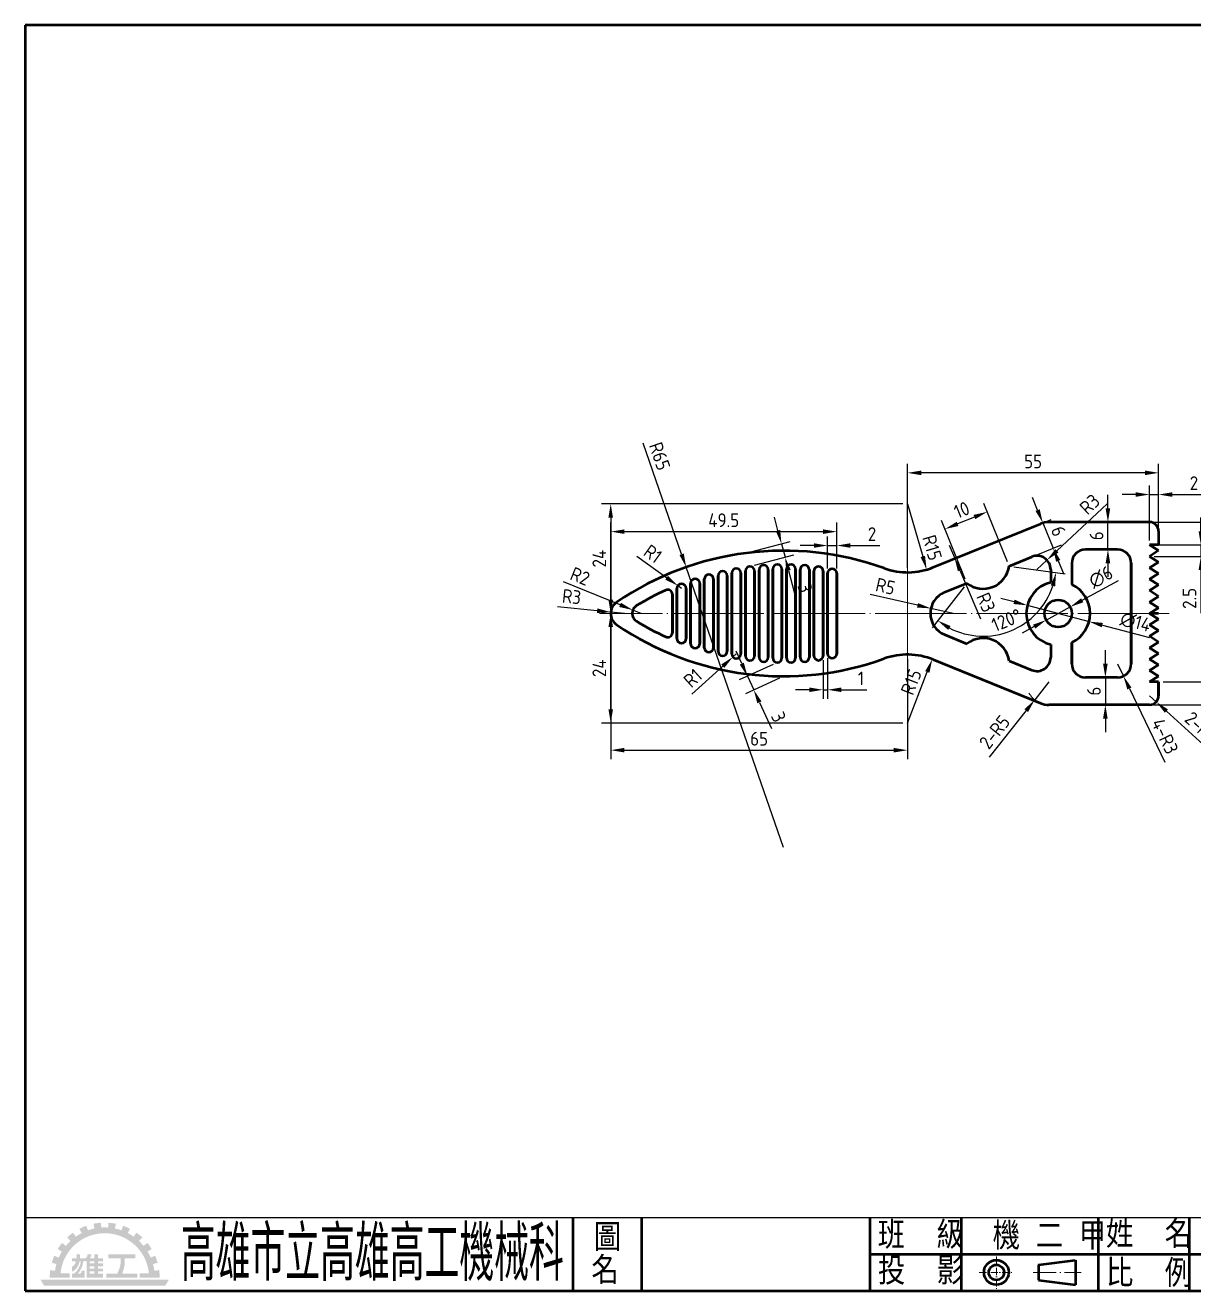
# Model space of a CAD drawing. Extents: x 25 to 410, y 10 to 287.
# Drawn here: x 25 to 280.9, y 10 to 287 of the extents above; entities that cross this region are included whole.
import ezdxf
from ezdxf.enums import TextEntityAlignment as Align

# ---------------------------------------------------------------- set-up
doc = ezdxf.new("R2010")
doc.units = 0
doc.header["$PDMODE"] = 3
for name, pattern in [('中心線', [22.2, 20, -1, 0.2, -1]), ('中心線5', [6.8, 5, -0.8, 0.2, -0.8]), ('中心線5偏位', [5.1, 2, -0.5, 0.1, -0.5, 2])]:
    doc.linetypes.add(name, pattern=pattern)
doc.layers.get('0').update_dxf_attribs({"linetype": 'CONTINUOUS'})
doc.layers.get('Defpoints').update_dxf_attribs({"linetype": 'CONTINUOUS'})
for name, color, linetype, lineweight in [('中心線層', 2, '中心線', 18), ('尺度線層', 3, 'CONTINUOUS', 18), ('文字層', 6, 'CONTINUOUS', 18), ('輪廓線層', 7, 'CONTINUOUS', 50)]:
    doc.layers.add(name, color=color, linetype=linetype, lineweight=lineweight)
doc.styles.add('CNS', font='isocp.shx', dxfattribs={"bigfont": 'chineset.shx'})
doc.dimstyles.new('CNS', dxfattribs={"dimscale": 0, "dimtxt": 3, "dimasz": 3, "dimexe": 2, "dimexo": 1, "dimgap": 1, "dimtad": 1, "dimdsep": 46, "dimtxsty": 'CNS', "dimcen": 0, "dimclrt": 1, "dimadec": 0, "dimazin": 0, "dimtfac": 1, "dimtmove": 0, "dimatfit": 3, "dimfxl": 1, "dimtolj": 1, "dimtzin": 0, "dimarcsym": 0})
doc.dimstyles.new('CNS$3', dxfattribs={"dimscale": 0, "dimtxt": 3, "dimasz": 3, "dimexe": 2, "dimexo": 1, "dimgap": 1, "dimtad": 1, "dimdsep": 46, "dimtxsty": 'CNS', "dimcen": 0, "dimclrt": 1, "dimadec": 0, "dimazin": 0, "dimtfac": 1, "dimtmove": 0, "dimatfit": 0, "dimfxl": 1, "dimtolj": 1, "dimtzin": 0, "dimarcsym": 0})
doc.dimstyles.new('CNS$4', dxfattribs={"dimscale": 0, "dimtxt": 3, "dimasz": 3, "dimexe": 2, "dimexo": 1, "dimgap": 1, "dimtad": 1, "dimdsep": 46, "dimtxsty": 'CNS', "dimcen": 0, "dimclrt": 1, "dimadec": 0, "dimazin": 0, "dimtfac": 1, "dimtmove": 0, "dimatfit": 0, "dimfxl": 1, "dimtolj": 1, "dimtzin": 0, "dimarcsym": 0})

# ---------------------------------------------------------------- blocks, each defined once
blk = doc.blocks.new('*D0')
at = {"layer": 'Defpoints', "color": 0}
for p in [(218.21, 182.25), (153.21, 158.25), (153.21, 158.25)]:
    blk.add_point(p, dxfattribs=at)
at = {"layer": '尺度線層', "color": 0, "lineweight": -2}
for p, q in [((217.21, 182.25), (151.21, 182.25)), ((153.21, 179.25), (153.21, 161.25)), ((152.21, 158.25), (151.21, 158.25))]:
    blk.add_line(p, q, dxfattribs=at)
at = {"layer": '尺度線層', "color": 0}
for points in [[(152.71, 179.25), (153.71, 179.25), (153.21, 182.25)], [(152.71, 161.25), (153.71, 161.25), (153.21, 158.25)]]:
    blk.add_solid(points, dxfattribs=at)
at = {"layer": '尺度線層', "color": 1, "insert": (150.71, 170.25), "char_height": 3, "attachment_point": 5, "rotation": 90, "style": 'CNS'}
blk.add_mtext('\\A1;24', dxfattribs=at)
blk = doc.blocks.new('*D1')
at = {"layer": 'Defpoints', "color": 0}
for p in [(153.21, 158.25), (153.21, 158.25), (218.21, 134.25)]:
    blk.add_point(p, dxfattribs=at)
at = {"layer": '尺度線層', "color": 0, "lineweight": -2}
for p, q in [((152.21, 158.25), (151.21, 158.25)), ((153.21, 137.25), (153.21, 155.25)), ((217.21, 134.25), (151.21, 134.25))]:
    blk.add_line(p, q, dxfattribs=at)
at = {"layer": '尺度線層', "color": 0}
for points in [[(152.71, 155.25), (153.71, 155.25), (153.21, 158.25)], [(152.71, 137.25), (153.71, 137.25), (153.21, 134.25)]]:
    blk.add_solid(points, dxfattribs=at)
at = {"layer": '尺度線層', "color": 1, "insert": (150.71, 146.25), "char_height": 3, "attachment_point": 5, "rotation": 90, "style": 'CNS'}
blk.add_mtext('\\A1;24', dxfattribs=at)
blk = doc.blocks.new('*D2')
at = {"layer": 'Defpoints', "color": 0}
for p in [(153.21, 158.25), (218.21, 149.25), (218.21, 128.32)]:
    blk.add_point(p, dxfattribs=at)
at = {"layer": '尺度線層', "color": 0, "lineweight": -2}
for p, q in [((153.21, 157.25), (153.21, 126.32)), ((218.21, 148.25), (218.21, 126.32)), ((156.21, 128.32), (215.21, 128.32))]:
    blk.add_line(p, q, dxfattribs=at)
at = {"layer": '尺度線層', "color": 0}
for points in [[(156.21, 128.82), (156.21, 127.82), (153.21, 128.32)], [(215.21, 128.82), (215.21, 127.82), (218.21, 128.32)]]:
    blk.add_solid(points, dxfattribs=at)
at = {"layer": '尺度線層', "color": 1, "insert": (185.71, 130.82), "char_height": 3, "attachment_point": 5, "style": 'CNS'}
blk.add_mtext('\\A1;65', dxfattribs=at)
blk = doc.blocks.new('*D3')
at = {"layer": 'Defpoints', "color": 0}
for p in [(199.71, 148.99), (200.71, 149.44), (200.71, 141.54)]:
    blk.add_point(p, dxfattribs=at)
at = {"layer": '尺度線層', "color": 0, "lineweight": -2}
for p, q in [((199.71, 147.99), (199.71, 139.54)), ((200.71, 148.44), (200.71, 139.54)), ((196.71, 141.54), (193.71, 141.54)), ((199.71, 141.54), (200.71, 141.54)), ((203.71, 141.54), (209.31, 141.54))]:
    blk.add_line(p, q, dxfattribs=at)
at = {"layer": '尺度線層', "color": 0}
for points in [[(196.71, 142.04), (196.71, 141.04), (199.71, 141.54)], [(203.71, 142.04), (203.71, 141.04), (200.71, 141.54)]]:
    blk.add_solid(points, dxfattribs=at)
at = {"layer": '尺度線層', "color": 1, "insert": (208.01, 144.04), "char_height": 3, "attachment_point": 5, "style": 'CNS'}
blk.add_mtext('\\A1;1', dxfattribs=at)
blk = doc.blocks.new('*D4')
at = {"layer": 'Defpoints', "color": 0}
for p in [(202.71, 173.12), (200.71, 167.06), (202.71, 167.06)]:
    blk.add_point(p, dxfattribs=at)
at = {"layer": '尺度線層', "color": 0, "lineweight": -2}
for p, q in [((200.71, 168.06), (200.71, 175.12)), ((202.71, 168.06), (202.71, 175.12)), ((197.71, 173.12), (194.71, 173.12)), ((200.71, 173.12), (202.71, 173.12)), ((205.71, 173.12), (212.16, 173.12))]:
    blk.add_line(p, q, dxfattribs=at)
at = {"layer": '尺度線層', "color": 0}
for points in [[(197.71, 173.62), (197.71, 172.62), (200.71, 173.12)], [(205.71, 173.62), (205.71, 172.62), (202.71, 173.12)]]:
    blk.add_solid(points, dxfattribs=at)
at = {"layer": '尺度線層', "color": 1, "insert": (210.44, 175.62), "char_height": 3, "attachment_point": 5, "style": 'CNS'}
blk.add_mtext('\\A1;2', dxfattribs=at)
blk = doc.blocks.new('*D5')
at = {"layer": 'Defpoints', "color": 0}
for p in [(182.93, 171.47), (191.39, 170.57), (183.71, 168.54)]:
    blk.add_point(p, dxfattribs=at)
at = {"layer": '尺度線層', "color": 0, "lineweight": -2}
for p, q in [((189.84, 176.41), (189.07, 179.31)), ((183.9, 171.73), (192.54, 174.02)), ((190.61, 173.51), (191.39, 170.57)), ((184.67, 168.8), (193.32, 171.08)), ((192.15, 167.67), (193.77, 161.56))]:
    blk.add_line(p, q, dxfattribs=at)
at = {"layer": '尺度線層', "color": 0}
for points in [[(190.32, 176.54), (189.36, 176.28), (190.61, 173.51)], [(192.64, 167.8), (191.67, 167.54), (191.39, 170.57)]]:
    blk.add_solid(points, dxfattribs=at)
at = {"layer": '尺度線層', "color": 1, "insert": (195.76, 163.81), "char_height": 3, "attachment_point": 5, "rotation": 284.8279, "style": 'CNS'}
blk.add_mtext('\\A1;3', dxfattribs=at)
blk = doc.blocks.new('*D6')
at = {"layer": 'Defpoints', "color": 0}
for p in [(189.71, 147.53), (191.08, 144.51), (184.53, 141.52)]:
    blk.add_point(p, dxfattribs=at)
at = {"layer": '尺度線層', "color": 0, "lineweight": -2}
for p, q in [((181.91, 147.27), (180.66, 150)), ((188.8, 147.11), (181.33, 143.71)), ((190.17, 144.1), (182.71, 140.69)), ((183.15, 144.54), (184.53, 141.52)), ((185.77, 138.79), (188.4, 133.04))]:
    blk.add_line(p, q, dxfattribs=at)
at = {"layer": '尺度線層', "color": 0}
for points in [[(182.36, 147.47), (181.45, 147.06), (183.15, 144.54)], [(186.23, 139), (185.32, 138.58), (184.53, 141.52)]]:
    blk.add_solid(points, dxfattribs=at)
at = {"layer": '尺度線層', "color": 1, "insert": (189.98, 135.59), "char_height": 3, "attachment_point": 5, "rotation": 294.5168, "style": 'CNS'}
blk.add_mtext('\\A1;3', dxfattribs=at)
blk = doc.blocks.new('*D7')
at = {"layer": 'Defpoints', "color": 0}
for p in [(202.71, 176.16), (202.71, 167.06), (153.21, 158.25)]:
    blk.add_point(p, dxfattribs=at)
at = {"layer": '尺度線層', "color": 0, "lineweight": -2}
for p, q in [((153.21, 159.25), (153.21, 178.16)), ((202.71, 168.06), (202.71, 178.16)), ((156.21, 176.16), (199.71, 176.16))]:
    blk.add_line(p, q, dxfattribs=at)
at = {"layer": '尺度線層', "color": 0}
for points in [[(156.21, 176.66), (156.21, 175.66), (153.21, 176.16)], [(199.71, 176.66), (199.71, 175.66), (202.71, 176.16)]]:
    blk.add_solid(points, dxfattribs=at)
at = {"layer": '尺度線層', "color": 1, "insert": (177.96, 178.66), "char_height": 3, "attachment_point": 5, "style": 'CNS'}
blk.add_mtext('\\A1;49.5', dxfattribs=at)
blk = doc.blocks.new('*D11')
at = {"layer": 'Defpoints', "color": 0}
for p in [(271.21, 178.25), (271.21, 138.25), (295.14, 138.25)]:
    blk.add_point(p, dxfattribs=at)
at = {"layer": '尺度線層', "color": 0, "lineweight": -2}
for p, q in [((272.21, 178.25), (297.14, 178.25)), ((295.14, 175.25), (295.14, 141.25)), ((272.21, 138.25), (297.14, 138.25))]:
    blk.add_line(p, q, dxfattribs=at)
at = {"layer": '尺度線層', "color": 0}
for points in [[(294.64, 175.25), (295.64, 175.25), (295.14, 178.25)], [(294.64, 141.25), (295.64, 141.25), (295.14, 138.25)]]:
    blk.add_solid(points, dxfattribs=at)
at = {"layer": '尺度線層', "color": 1, "insert": (292.64, 158.25), "char_height": 3, "attachment_point": 5, "rotation": 90, "style": 'CNS'}
blk.add_mtext('\\A1;40', dxfattribs=at)
blk = doc.blocks.new('*D12')
at = {"layer": 'Defpoints', "color": 0}
for p in [(273.21, 173.25), (273.21, 143.25), (287.44, 143.25)]:
    blk.add_point(p, dxfattribs=at)
at = {"layer": '尺度線層', "color": 0, "lineweight": -2}
for p, q in [((274.21, 173.25), (289.44, 173.25)), ((287.44, 170.25), (287.44, 146.25)), ((274.21, 143.25), (289.44, 143.25))]:
    blk.add_line(p, q, dxfattribs=at)
at = {"layer": '尺度線層', "color": 0}
for points in [[(286.94, 170.25), (287.94, 170.25), (287.44, 173.25)], [(286.94, 146.25), (287.94, 146.25), (287.44, 143.25)]]:
    blk.add_solid(points, dxfattribs=at)
at = {"layer": '尺度線層', "color": 1, "insert": (284.94, 158.25), "char_height": 3, "attachment_point": 5, "rotation": 90, "style": 'CNS'}
blk.add_mtext('\\A1;30', dxfattribs=at)
blk = doc.blocks.new('*D13')
at = {"layer": 'Defpoints', "color": 0}
for p in [(271.21, 140.25), (272.69, 138.9)]:
    blk.add_point(p, dxfattribs=at)
at = {"layer": '尺度線層', "color": 0, "lineweight": -2}
for p, q in [((271.21, 140.25), (272.69, 138.9)), ((274.91, 136.88), (284.56, 128.1))]:
    blk.add_line(p, q, dxfattribs=at)
at = {"layer": '尺度線層', "color": 0}
blk.add_solid([(275.24, 137.25), (274.57, 136.51), (272.69, 138.9)], dxfattribs=at)
at = {"layer": '尺度線層', "color": 1, "insert": (282.53, 133.33), "char_height": 3, "attachment_point": 5, "rotation": 317.6954, "style": 'CNS'}
blk.add_mtext('\\A1;2-R2', dxfattribs=at)
blk = doc.blocks.new('*D14')
at = {"layer": 'Defpoints', "color": 0}
for p in [(227.34, 173.23), (228.51, 170.47)]:
    blk.add_point(p, dxfattribs=at)
at = {"layer": '尺度線層', "color": 0, "lineweight": -2}
for p, q in [((227.34, 173.23), (228.51, 170.47)), ((229.69, 167.71), (234.21, 157.06))]:
    blk.add_line(p, q, dxfattribs=at)
at = {"layer": '尺度線層', "color": 0}
blk.add_solid([(230.15, 167.91), (229.23, 167.51), (228.51, 170.47)], dxfattribs=at)
at = {"layer": '尺度線層', "color": 1, "insert": (235.39, 160.67), "char_height": 3, "attachment_point": 5, "rotation": 293.0014, "style": 'CNS'}
blk.add_mtext('\\A1;R3', dxfattribs=at)
blk = doc.blocks.new('*D15')
at = {"layer": 'Defpoints', "color": 0}
for p in [(264.21, 147.25), (265.5, 144.54)]:
    blk.add_point(p, dxfattribs=at)
at = {"layer": '尺度線層', "color": 0, "lineweight": -2}
for p, q in [((264.21, 147.25), (265.5, 144.54)), ((266.8, 141.84), (274.54, 125.69))]:
    blk.add_line(p, q, dxfattribs=at)
at = {"layer": '尺度線層', "color": 0}
blk.add_solid([(267.25, 142.05), (266.35, 141.62), (265.5, 144.54)], dxfattribs=at)
at = {"layer": '尺度線層', "color": 1, "insert": (274.59, 131.38), "char_height": 3, "attachment_point": 5, "rotation": 295.6098, "style": 'CNS'}
blk.add_mtext('\\A1;4-R3', dxfattribs=at)
blk = doc.blocks.new('*D16')
at = {"layer": 'Defpoints', "color": 0}
for p in [(260.71, 144.25), (260.2, 138.25), (261.54, 138.25)]:
    blk.add_point(p, dxfattribs=at)
at = {"layer": '尺度線層', "color": 0, "lineweight": -2}
for p, q in [((261.54, 147.25), (261.54, 150.25)), ((261.54, 144.25), (261.54, 138.25)), ((261.71, 144.25), (263.54, 144.25)), ((261.2, 138.25), (263.54, 138.25)), ((261.54, 135.25), (261.54, 132.25))]:
    blk.add_line(p, q, dxfattribs=at)
at = {"layer": '尺度線層', "color": 0}
for points in [[(261.04, 147.25), (262.04, 147.25), (261.54, 144.25)], [(261.04, 135.25), (262.04, 135.25), (261.54, 138.25)]]:
    blk.add_solid(points, dxfattribs=at)
at = {"layer": '尺度線層', "color": 1, "insert": (259.04, 141.25), "char_height": 3, "attachment_point": 5, "rotation": 90, "style": 'CNS'}
blk.add_mtext('\\A1;6', dxfattribs=at)
blk = doc.blocks.new('*D17')
at = {"layer": 'Defpoints', "color": 0}
for p in [(253.84, 159.69), (248.58, 156.81)]:
    blk.add_point(p, dxfattribs=at)
at = {"layer": '尺度線層', "color": 0, "lineweight": -2}
for p, q in [((256.47, 161.13), (264.41, 165.48)), ((248.58, 156.81), (253.84, 159.69)), ((245.95, 155.37), (243.31, 153.93))]:
    blk.add_line(p, q, dxfattribs=at)
at = {"layer": '尺度線層', "color": 0}
for points in [[(256.23, 161.57), (256.71, 160.69), (253.84, 159.69)], [(245.71, 155.81), (246.19, 154.93), (248.58, 156.81)]]:
    blk.add_solid(points, dxfattribs=at)
at = {"layer": '尺度線層', "color": 1, "insert": (260.55, 166.22), "char_height": 3, "attachment_point": 5, "rotation": 28.7083, "style": 'CNS'}
blk.add_mtext('\\A1;∅6', dxfattribs=at)
blk = doc.blocks.new('*D18')
at = {"layer": 'Defpoints', "color": 0}
for p in [(244.44, 160.03), (257.98, 156.46)]:
    blk.add_point(p, dxfattribs=at)
at = {"layer": '尺度線層', "color": 0, "lineweight": -2}
for p, q in [((241.54, 160.8), (238.64, 161.56)), ((244.44, 160.03), (257.98, 156.46)), ((260.88, 155.7), (271.22, 152.97))]:
    blk.add_line(p, q, dxfattribs=at)
at = {"layer": '尺度線層', "color": 0}
for points in [[(241.67, 161.28), (241.41, 160.32), (244.44, 160.03)], [(261, 156.18), (260.75, 155.22), (257.98, 156.46)]]:
    blk.add_solid(points, dxfattribs=at)
at = {"layer": '尺度線層', "color": 1, "insert": (268.14, 156.37), "char_height": 3, "attachment_point": 5, "rotation": 345.2282, "style": 'CNS'}
blk.add_mtext('\\A1;∅14', dxfattribs=at)
blk = doc.blocks.new('*D19')
at = {"layer": 'Defpoints', "color": 0}
for p in [(169.73, 168.38), (191.08, 106.99)]:
    blk.add_point(p, dxfattribs=at)
at = {"layer": '尺度線層', "color": 0, "lineweight": -2}
for p, q in [((168.74, 171.21), (160.28, 195.53)), ((191.08, 106.99), (169.73, 168.38))]:
    blk.add_line(p, q, dxfattribs=at)
at = {"layer": '尺度線層', "color": 0}
blk.add_solid([(169.21, 171.38), (168.27, 171.05), (169.73, 168.38)], dxfattribs=at)
at = {"layer": '尺度線層', "color": 1, "insert": (163.93, 192.66), "char_height": 3, "attachment_point": 5, "rotation": 289.1807, "style": 'CNS'}
blk.add_mtext('\\A1;R65', dxfattribs=at)
blk = doc.blocks.new('*D20')
at = {"layer": 'Defpoints', "color": 0}
for p in [(158.05, 159), (159.9, 158.25)]:
    blk.add_point(p, dxfattribs=at)
at = {"layer": '尺度線層', "color": 0, "lineweight": -2}
for p, q in [((155.27, 160.13), (142.89, 165.16)), ((159.9, 158.25), (158.05, 159))]:
    blk.add_line(p, q, dxfattribs=at)
at = {"layer": '尺度線層', "color": 0}
blk.add_solid([(155.46, 160.59), (155.08, 159.67), (158.05, 159)], dxfattribs=at)
at = {"layer": '尺度線層', "color": 1, "insert": (146.5, 166.39), "char_height": 3, "attachment_point": 5, "rotation": 337.9096, "style": 'CNS'}
blk.add_mtext('\\A1;R2', dxfattribs=at)
blk = doc.blocks.new('*D21')
at = {"layer": 'Defpoints', "color": 0}
for p in [(153.22, 158.55), (156.21, 158.25)]:
    blk.add_point(p, dxfattribs=at)
at = {"layer": '尺度線層', "color": 0, "lineweight": -2}
for p, q in [((150.24, 158.85), (141.56, 159.73)), ((156.21, 158.25), (153.22, 158.55))]:
    blk.add_line(p, q, dxfattribs=at)
at = {"layer": '尺度線層', "color": 0}
blk.add_solid([(150.29, 159.35), (150.19, 158.35), (153.22, 158.55)], dxfattribs=at)
at = {"layer": '尺度線層', "color": 1, "insert": (144.66, 161.93), "char_height": 3, "attachment_point": 5, "rotation": 354.2317, "style": 'CNS'}
blk.add_mtext('\\A1;R3', dxfattribs=at)
blk = doc.blocks.new('*D22')
at = {"layer": 'Defpoints', "color": 0}
for p in [(167.89, 164.32), (168.71, 163.74)]:
    blk.add_point(p, dxfattribs=at)
at = {"layer": '尺度線層', "color": 0, "lineweight": -2}
for p, q in [((165.45, 166.06), (158.95, 170.72)), ((168.71, 163.74), (167.89, 164.32))]:
    blk.add_line(p, q, dxfattribs=at)
at = {"layer": '尺度線層', "color": 0}
blk.add_solid([(165.75, 166.47), (165.16, 165.66), (167.89, 164.32)], dxfattribs=at)
at = {"layer": '尺度線層', "color": 1, "insert": (162.44, 171.3), "char_height": 3, "attachment_point": 5, "rotation": 324.4224, "style": 'CNS'}
blk.add_mtext('\\A1;R1', dxfattribs=at)
blk = doc.blocks.new('*D23')
at = {"layer": 'Defpoints', "color": 0}
for p in [(179.97, 148.73), (180.71, 149.4)]:
    blk.add_point(p, dxfattribs=at)
at = {"layer": '尺度線層', "color": 0, "lineweight": -2}
for p, q in [((180.71, 149.4), (179.97, 148.73)), ((177.75, 146.71), (171.01, 140.58))]:
    blk.add_line(p, q, dxfattribs=at)
at = {"layer": '尺度線層', "color": 0}
blk.add_solid([(177.41, 147.08), (178.09, 146.34), (179.97, 148.73)], dxfattribs=at)
at = {"layer": '尺度線層', "color": 1, "insert": (171.18, 144.11), "char_height": 3, "attachment_point": 5, "rotation": 42.3094, "style": 'CNS'}
blk.add_mtext('\\A1;R1', dxfattribs=at)
blk = doc.blocks.new('*D24')
at = {"layer": 'Defpoints', "color": 0}
for p in [(223.34, 159.36), (228.21, 158.25)]:
    blk.add_point(p, dxfattribs=at)
at = {"layer": '尺度線層', "color": 0, "lineweight": -2}
for p, q in [((220.41, 160.03), (210.03, 162.39)), ((228.21, 158.25), (223.34, 159.36))]:
    blk.add_line(p, q, dxfattribs=at)
at = {"layer": '尺度線層', "color": 0}
blk.add_solid([(220.52, 160.51), (220.3, 159.54), (223.34, 159.36)], dxfattribs=at)
at = {"layer": '尺度線層', "color": 1, "insert": (213.38, 164.19), "char_height": 3, "attachment_point": 5, "rotation": 347.1598, "style": 'CNS'}
blk.add_mtext('\\A1;R5', dxfattribs=at)
blk = doc.blocks.new('*D25')
at = {"layer": 'Defpoints', "color": 0}
for p in [(218.21, 182.25), (222.4, 167.85)]:
    blk.add_point(p, dxfattribs=at)
at = {"layer": '尺度線層', "color": 0, "lineweight": -2}
blk.add_line((218.21, 182.25), (221.56, 170.73), dxfattribs=at)
at = {"layer": '尺度線層', "color": 0}
blk.add_solid([(222.04, 170.87), (221.08, 170.59), (222.4, 167.85)], dxfattribs=at)
at = {"layer": '尺度線層', "color": 1, "insert": (223.61, 172.65), "char_height": 3, "attachment_point": 5, "rotation": 286.2328, "style": 'CNS'}
blk.add_mtext('\\A1;R15', dxfattribs=at)
blk = doc.blocks.new('*D26')
at = {"layer": 'Defpoints', "color": 0}
for p in [(223.63, 148.24), (218.21, 134.25)]:
    blk.add_point(p, dxfattribs=at)
at = {"layer": '尺度線層', "color": 0, "lineweight": -2}
blk.add_line((218.21, 134.25), (222.54, 145.44), dxfattribs=at)
at = {"layer": '尺度線層', "color": 0}
blk.add_solid([(222.08, 145.62), (223.01, 145.26), (223.63, 148.24)], dxfattribs=at)
at = {"layer": '尺度線層', "color": 1, "insert": (219.02, 143.25), "char_height": 3, "attachment_point": 5, "rotation": 68.8173, "style": 'CNS'}
blk.add_mtext('\\A1;R15', dxfattribs=at)
blk = doc.blocks.new('*D27')
at = {"layer": 'Defpoints', "color": 0}
for p in [(243.17, 176.2), (250.09, 172.54), (245.43, 170.64)]:
    blk.add_point(p, dxfattribs=at)
at = {"layer": '尺度線層', "color": 0, "lineweight": -2}
for p, q in [((246.7, 180.87), (245.57, 183.65)), ((244.1, 176.58), (249.68, 178.85)), ((247.83, 178.1), (250.09, 172.54)), ((246.36, 171.02), (251.94, 173.29)), ((251.22, 169.76), (252.35, 166.98))]:
    blk.add_line(p, q, dxfattribs=at)
at = {"layer": '尺度線層', "color": 0}
for points in [[(247.16, 181.06), (246.24, 180.69), (247.83, 178.1)], [(251.68, 169.95), (250.75, 169.57), (250.09, 172.54)]]:
    blk.add_solid(points, dxfattribs=at)
at = {"layer": '尺度線層', "color": 1, "insert": (251.27, 176.26), "char_height": 3, "attachment_point": 5, "rotation": 292.1156, "style": 'CNS'}
blk.add_mtext('\\A1;6', dxfattribs=at)
blk = doc.blocks.new('*D28')
at = {"layer": 'Defpoints', "color": 0}
for p in [(234.75, 169.42), (240.47, 168.63), (231.2, 164.86), (235.34, 153.29)]:
    blk.add_point(p, dxfattribs=at)
at = {"layer": '尺度線層', "color": 0, "lineweight": -2}
for p, q in [((241.46, 168.49), (252.72, 166.93)), ((230.59, 164.07), (223.61, 155.1))]:
    blk.add_line(p, q, dxfattribs=at)
blk.add_arc((234.75, 169.42), 16.14, 242.7789, 341.4523, dxfattribs=at)
at = {"layer": '尺度線層', "color": 0}
for points in [[(249.57, 164.4), (250.54, 164.17), (250.74, 167.2)], [(227.1, 154.64), (227.63, 155.49), (224.84, 156.68)]]:
    blk.add_solid(points, dxfattribs=at)
at = {"layer": '尺度線層', "color": 1, "insert": (239.89, 156.78), "char_height": 3, "attachment_point": 5, "rotation": 22.1156, "style": 'CNS'}
blk.add_mtext('\\A1;120°', dxfattribs=at)
blk = doc.blocks.new('*D29')
at = {"layer": 'Defpoints', "color": 0}
for p in [(248.75, 169.92), (246.56, 167.87)]:
    blk.add_point(p, dxfattribs=at)
at = {"layer": '尺度線層', "color": 0, "lineweight": -2}
for p, q in [((250.94, 171.97), (261.92, 182.28)), ((246.56, 167.87), (248.75, 169.92))]:
    blk.add_line(p, q, dxfattribs=at)
at = {"layer": '尺度線層', "color": 0}
blk.add_solid([(250.59, 172.34), (251.28, 171.61), (248.75, 169.92)], dxfattribs=at)
at = {"layer": '尺度線層', "color": 1, "insert": (258.12, 182.15), "char_height": 3, "attachment_point": 5, "rotation": 43.1939, "style": 'CNS'}
blk.add_mtext('\\A1;R3', dxfattribs=at)
blk = doc.blocks.new('*D30')
at = {"layer": 'Defpoints', "color": 0}
for p in [(226.38, 176.72), (240.47, 168.63), (231.2, 164.86)]:
    blk.add_point(p, dxfattribs=at)
at = {"layer": '尺度線層', "color": 0, "lineweight": -2}
for p, q in [((240.09, 169.55), (234.9, 182.34)), ((230.83, 165.79), (225.63, 178.57)), ((232.87, 179.36), (229.16, 177.85))]:
    blk.add_line(p, q, dxfattribs=at)
at = {"layer": '尺度線層', "color": 0}
for points in [[(232.68, 179.82), (233.06, 178.89), (235.65, 180.49)], [(228.98, 178.31), (229.35, 177.39), (226.38, 176.72)]]:
    blk.add_solid(points, dxfattribs=at)
at = {"layer": '尺度線層', "color": 1, "insert": (230.08, 180.92), "char_height": 3, "attachment_point": 5, "rotation": 22.1156, "style": 'CNS'}
blk.add_mtext('\\A1;10', dxfattribs=at)
blk = doc.blocks.new('*D31')
at = {"layer": 'Defpoints', "color": 0}
for p in [(249.18, 143.25), (246.07, 139.33)]:
    blk.add_point(p, dxfattribs=at)
at = {"layer": '尺度線層', "color": 0, "lineweight": -2}
for p, q in [((249.18, 143.25), (246.07, 139.33)), ((244.21, 136.98), (236.12, 126.81))]:
    blk.add_line(p, q, dxfattribs=at)
blk.add_arc((249.18, 143.25), 5, 208.6178, 236.4252, dxfattribs=at)
at = {"layer": '尺度線層', "color": 0}
blk.add_solid([(243.82, 137.3), (244.6, 136.67), (246.07, 139.33)], dxfattribs=at)
at = {"layer": '尺度線層', "color": 1, "insert": (237.27, 132.28), "char_height": 3, "attachment_point": 5, "rotation": 51.5361, "style": 'CNS'}
blk.add_mtext('\\A1;2-R5', dxfattribs=at)
blk = doc.blocks.new('*D32')
at = {"layer": 'Defpoints', "color": 0}
for p in [(260.2, 178.25), (262.1, 178.25), (264.21, 172.25)]:
    blk.add_point(p, dxfattribs=at)
at = {"layer": '尺度線層', "color": 0, "lineweight": -2}
for p, q in [((262.1, 181.25), (262.1, 184.25)), ((261.2, 178.25), (264.1, 178.25)), ((262.1, 172.25), (262.1, 178.25)), ((263.21, 172.25), (260.1, 172.25)), ((262.1, 169.25), (262.1, 166.25))]:
    blk.add_line(p, q, dxfattribs=at)
at = {"layer": '尺度線層', "color": 0}
for points in [[(261.6, 181.25), (262.6, 181.25), (262.1, 178.25)], [(261.6, 169.25), (262.6, 169.25), (262.1, 172.25)]]:
    blk.add_solid(points, dxfattribs=at)
at = {"layer": '尺度線層', "color": 1, "insert": (259.6, 175.25), "char_height": 3, "attachment_point": 5, "rotation": 90, "style": 'CNS'}
blk.add_mtext('\\A1;6', dxfattribs=at)
blk = doc.blocks.new('*D33')
at = {"layer": 'Defpoints', "color": 0}
for p in [(273.21, 184.28), (271.21, 173.25), (273.21, 173.25)]:
    blk.add_point(p, dxfattribs=at)
at = {"layer": '尺度線層', "color": 0, "lineweight": -2}
for p, q in [((271.21, 174.25), (271.21, 186.28)), ((273.21, 174.25), (273.21, 186.28)), ((268.21, 184.28), (265.21, 184.28)), ((271.21, 184.28), (273.21, 184.28)), ((276.21, 184.28), (282.66, 184.28))]:
    blk.add_line(p, q, dxfattribs=at)
at = {"layer": '尺度線層', "color": 0}
for points in [[(268.21, 184.78), (268.21, 183.78), (271.21, 184.28)], [(276.21, 184.78), (276.21, 183.78), (273.21, 184.28)]]:
    blk.add_solid(points, dxfattribs=at)
at = {"layer": '尺度線層', "color": 1, "insert": (280.94, 186.78), "char_height": 3, "attachment_point": 5, "style": 'CNS'}
blk.add_mtext('\\A1;2', dxfattribs=at)
blk = doc.blocks.new('*D35')
at = {"layer": 'Defpoints', "color": 0}
for p in [(218.21, 189.03), (273.21, 173.25), (218.21, 167.25)]:
    blk.add_point(p, dxfattribs=at)
at = {"layer": '尺度線層', "color": 0, "lineweight": -2}
for p, q in [((218.21, 168.25), (218.21, 191.03)), ((270.21, 189.03), (221.21, 189.03)), ((273.21, 174.25), (273.21, 191.03))]:
    blk.add_line(p, q, dxfattribs=at)
at = {"layer": '尺度線層', "color": 0}
for points in [[(221.21, 189.53), (221.21, 188.53), (218.21, 189.03)], [(270.21, 189.53), (270.21, 188.53), (273.21, 189.03)]]:
    blk.add_solid(points, dxfattribs=at)
at = {"layer": '尺度線層', "color": 1, "insert": (245.71, 191.53), "char_height": 3, "attachment_point": 5, "style": 'CNS'}
blk.add_mtext('\\A1;55', dxfattribs=at)
blk = doc.blocks.new('*D36')
at = {"layer": 'Defpoints', "color": 0}
for p in [(271.21, 173.25), (271.21, 170.75), (282.46, 170.75)]:
    blk.add_point(p, dxfattribs=at)
at = {"layer": '尺度線層', "color": 0, "lineweight": -2}
for p, q in [((282.46, 176.25), (282.46, 179.25)), ((272.21, 173.25), (284.46, 173.25)), ((282.46, 173.25), (282.46, 170.75)), ((272.21, 170.75), (284.46, 170.75)), ((282.46, 167.75), (282.46, 158.35))]:
    blk.add_line(p, q, dxfattribs=at)
at = {"layer": '尺度線層', "color": 0}
for points in [[(281.96, 176.25), (282.96, 176.25), (282.46, 173.25)], [(281.96, 167.75), (282.96, 167.75), (282.46, 170.75)]]:
    blk.add_solid(points, dxfattribs=at)
at = {"layer": '尺度線層', "color": 1, "insert": (279.96, 161.55), "char_height": 3, "attachment_point": 5, "rotation": 90, "style": 'CNS'}
blk.add_mtext('\\A1;2.5', dxfattribs=at)

msp = doc.modelspace()

# ---------------------------------------------------------------- hatches: boundary and pattern name
at = {"layer": '文字層'}
h = msp.add_hatch(color=256, dxfattribs=at)
h.paths.add_polyline_path([(47.444, 22.616), (47.93, 23.553, 0.034161), (46.423, 24.208), (46.069, 23.213, 0.034161), (44.626, 23.617), (44.841, 24.651, 0.034161), (43.213, 24.875), (43.141, 23.821, 0.034161), (41.642, 23.821), (41.57, 24.875, 0.034161), (39.942, 24.651), (40.157, 23.617, 0.034161), (38.714, 23.213), (38.36, 24.208, 0.034161), (36.853, 23.553), (37.339, 22.616, 0.034161), (36.058, 21.837), (35.449, 22.699, 0.034161), (34.174, 21.663), (34.895, 20.891, 0.034161), (33.872, 19.795), (33.053, 20.462, 0.034161), (32.105, 19.119), (33.008, 18.571, 0.034161), (32.318, 17.24), (31.35, 17.661, 0.034161), (30.799, 16.112), (31.816, 15.827, 0.034161), (31.511, 14.36), (30.465, 14.504, 0.034161), (30.353, 12.864), (32.676, 12.864), (34.725, 12.864), (34.725, 13.815), (32.723, 13.815, -0.906522), (52.06, 13.815), (50.058, 13.815), (50.058, 12.864), (52.107, 12.864), (54.43, 12.864, 0.034161), (54.318, 14.504), (53.271, 14.36, 0.034161), (52.966, 15.827), (53.983, 16.112, 0.034161), (53.433, 17.661), (52.465, 17.24, 0.034161), (51.775, 18.571), (52.677, 19.119, 0.034161), (51.73, 20.462), (50.911, 19.795, 0.034161), (49.887, 20.891), (50.608, 21.663, 0.034161), (49.334, 22.699), (48.725, 21.837, 0.034161)])
h.paths.add_polyline_path([(56.436, 12.4), (28.347, 12.4), (29.086, 11.133), (55.697, 11.133)])
h.paths.add_polyline_path([(46.772, 16.976, -0.4324623), (46.877, 17.088), (49.129, 17.088), (49.129, 17.933), (43.173, 17.933), (43.173, 17.088), (45.816, 17.088, -0.4062896), (45.922, 16.986, -0.1355675), (45.125, 13.763, -0.2710986), (45.033, 13.709), (42.771, 13.709), (42.771, 12.864), (49.53, 12.864), (49.53, 13.709), (46.349, 13.709, -0.534383), (46.251, 13.855, 0.1140408)], flags=17)
edge = h.paths.add_edge_path(flags=17)
edge.add_line((42.011, 17.088), (40.955, 17.088))
edge.add_line((40.955, 17.088), (40.955, 17.933))
edge.add_line((40.955, 17.933), (40.11, 17.933))
edge.add_line((40.11, 17.933), (40.11, 17.088))
edge.add_line((40.11, 17.088), (39.187, 17.088))
edge.add_arc((36.665, 18.427), 2.855, 332.04919, 350.04876)
edge.add_line((39.477, 17.933), (38.632, 17.933))
edge.add_arc((37.652, 17.916), 0.98, -69.28167, 0.98538, ccw=False)
edge.add_line((37.999, 17), (37.998, 17.088))
edge.add_line((37.998, 17.088), (36.943, 17.088))
edge.add_spline(control_points=[(36.943, 17.088), (36.943, 17.089), (36.958, 17.371), (36.968, 17.652), (36.971, 17.933)], knot_values=[0, 0, 0, 0, 0.0095957, 4.0021691, 4.0021691, 4.0021691, 4.0021691], degree=3, periodic=0)
edge.add_line((36.971, 17.933), (36.204, 17.933))
edge.add_spline(control_points=[(36.204, 17.933), (36.213, 17.666), (36.243, 17.394), (36.228, 17.128)], knot_values=[0, 0, 0, 0, 3.8001495, 3.8001495, 3.8001495, 3.8001495], degree=3, periodic=0)
edge.add_arc((36.185, 17.131), 0.0422, -90, 0.98697, ccw=False)
edge.add_line((36.185, 17.088), (35.253, 17.088))
edge.add_line((35.253, 17.088), (35.253, 16.408))
edge.add_line((35.253, 16.408), (36.057, 16.408))
edge.add_spline(control_points=[(36.057, 16.408), (36.078, 16.332), (35.96, 16.031), (35.732, 15.602), (35.417, 15.324), (35.253, 15.249)], knot_values=[7.3300886, 7.3300886, 7.3300886, 7.3300886, 8.5708359, 11.5701734, 14.1242576, 14.1242576, 14.1242576, 14.1242576], degree=3, periodic=0)
edge.add_line((35.253, 15.249), (35.253, 14.178))
edge.add_spline(control_points=[(35.253, 14.178), (35.487, 14.263), (36.028, 14.577), (36.54, 15.345), (36.803, 16.009), (36.869, 16.352), (36.878, 16.408)], knot_values=[7.2349194, 7.2349194, 7.2349194, 7.2349194, 10.7683339, 15.8632474, 20.0182649, 20.8272028, 20.8272028, 20.8272028, 20.8272028], degree=3, periodic=0)
edge.add_line((36.878, 16.408), (37.154, 16.394))
edge.add_spline(control_points=[(37.154, 16.394), (37.133, 16.054), (36.941, 15.401), (36.475, 14.575), (35.975, 13.884), (35.463, 13.712), (35.253, 13.709)], knot_values=[0, 0, 0, 0, 4.8346594, 9.4113524, 13.5713852, 16.5633311, 16.5633311, 16.5633311, 16.5633311], degree=3, periodic=0)
edge.add_line((35.253, 13.709), (35.253, 12.864))
edge.add_line((35.253, 12.864), (37.998, 12.864))
edge.add_line((37.998, 12.864), (37.998, 14.387))
edge.add_line((37.998, 14.387), (37.389, 14.387))
edge.add_arc((37.389, 14.303), 0.0845, 90, 183.95095)
edge.add_arc((36.676, 14.253), 0.63, -55.81642, 3.95095, ccw=False)
edge.add_line((37.03, 13.732), (36.7, 13.732))
edge.add_arc((36.7, 13.817), 0.0845, 142.65089, 270, ccw=False)
edge.add_spline(control_points=[(36.633, 13.868), (36.798, 14.085), (37.112, 14.583), (37.548, 15.41), (37.643, 16.069), (37.668, 16.408)], knot_values=[0, 0, 0, 0, 3.8826483, 8.339679, 13.167216, 13.167216, 13.167216, 13.167216], degree=3, periodic=0)
edge.add_line((37.668, 16.408), (38.003, 16.408))
edge.add_arc((37.725, 18.151), 1.765, 279.05865, 293.21741)
edge.add_line((38.421, 16.529), (38.421, 12.864))
edge.add_line((38.421, 12.864), (42.011, 12.864))
edge.add_line((42.011, 12.864), (42.011, 13.709))
edge.add_line((42.011, 13.709), (40.955, 13.709))
edge.add_line((40.955, 13.709), (40.955, 14.202))
edge.add_line((40.955, 14.202), (42.011, 14.202))
edge.add_line((42.011, 14.202), (42.011, 14.836))
edge.add_line((42.011, 14.836), (40.955, 14.836))
edge.add_line((40.955, 14.836), (40.955, 15.328))
edge.add_line((40.955, 15.328), (42.011, 15.328))
edge.add_line((42.011, 15.328), (42.011, 15.962))
edge.add_line((42.011, 15.962), (40.955, 15.962))
edge.add_line((40.955, 15.962), (40.955, 16.455))
edge.add_line((40.955, 16.455), (42.011, 16.455))
edge.add_line((42.011, 16.455), (42.011, 17.088))
h.paths.add_polyline_path([(40.11, 16.455), (40.11, 15.962), (39.097, 15.962), (39.097, 16.455)], flags=16)
h.paths.add_polyline_path([(40.11, 15.328), (40.11, 14.836), (39.097, 14.836), (39.097, 15.328)], flags=16)
h.paths.add_polyline_path([(40.11, 14.202), (40.11, 13.709), (39.097, 13.709), (39.097, 14.202)], flags=16)

# ---------------------------------------------------------------- linework, layer by layer
msp.add_line((25, 26), (410, 26))
at = {"layer": '中心線層'}
for p, q in [((218.208, 158.249), (218.208, 182.249)), ((218.208, 178.249), (218.208, 180.249)), ((218.208, 180.249), (218.208, 156.249)), ((218.208, 178.249), (218.208, 138.249)), ((218.208, 138.249), (218.208, 178.249)), ((275.533, 158.249), (150.781, 158.249)), ((218.208, 158.249), (218.208, 134.249))]:
    msp.add_line(p, q, dxfattribs=at)
at = {"layer": '中心線層', "linetype": '中心線5偏位', "ltscale": 0.8}
for p, q in [((237.67, 17.52), (237.67, 10.434)), ((233.925, 14), (241.256, 14))]:
    msp.add_line(p, q, dxfattribs=at)
at = {"layer": '中心線層', "linetype": '中心線5'}
msp.add_line((245.756, 14), (256.208, 14), dxfattribs=at)
at = {"layer": '尺度線層'}
msp.add_line((238.209, 174.186), (234.896, 182.34), dxfattribs=at)
msp.add_line((238.209, 174.186), (234.896, 182.34), dxfattribs=at)
at = {"layer": '輪廓線層', "color": 5}
for p, q in [((410, 287), (25, 287)), ((25, 287), (25, 10)), ((25, 10), (410, 10))]:
    msp.add_line(p, q, dxfattribs=at)
at = {"layer": '輪廓線層'}
for p, q in [((223.855, 168.353), (247.303, 177.881)), ((271.208, 178.249), (249.185, 178.249)), ((273.208, 176.249), (273.208, 173.249)), ((264.208, 172.249), (257.208, 172.249)), ((273.208, 171.999), (271.208, 173.249)), ((273.208, 173.249), (271.208, 173.249)), ((273.208, 171.999), (271.208, 170.749)), ((240.468, 168.627), (245.432, 170.644)), ((254.208, 169.249), (254.208, 164.573)), ((267.208, 169.249), (267.208, 147.249)), ((267.208, 147.249), (267.208, 169.249)), ((267.208, 169.249), (267.208, 147.249)), ((267.208, 147.249), (267.208, 169.249)), ((267.208, 169.249), (267.208, 147.249)), ((267.208, 147.249), (267.208, 169.249)), ((273.208, 169.499), (271.208, 170.749)), ((273.208, 169.499), (271.208, 168.249)), ((176.708, 149.995), (176.708, 166.503)), ((176.708, 166.503), (176.708, 149.995)), ((178.708, 149.995), (178.708, 166.503)), ((178.708, 149.995), (178.708, 166.503)), ((178.708, 166.503), (178.708, 149.995)), ((178.708, 166.503), (178.708, 149.995)), ((179.708, 149.399), (179.708, 167.099)), ((179.708, 167.099), (179.708, 149.399)), ((181.708, 149.399), (181.708, 167.099)), ((181.708, 149.399), (181.708, 167.099)), ((181.708, 167.099), (181.708, 149.399)), ((181.708, 167.099), (181.708, 149.399)), ((182.708, 148.958), (182.708, 167.54)), ((182.708, 167.54), (182.708, 148.958)), ((184.708, 148.958), (184.708, 167.54)), ((184.708, 148.958), (184.708, 167.54)), ((184.708, 167.54), (184.708, 148.958)), ((184.708, 167.54), (184.708, 148.958)), ((185.708, 167.831), (185.708, 167.738)), ((185.708, 167.831), (185.708, 148.76)), ((185.708, 148.667), (185.708, 167.738)), ((187.708, 167.738), (187.708, 167.831)), ((187.708, 167.831), (187.708, 148.76)), ((187.708, 167.831), (187.708, 148.76)), ((187.708, 148.667), (187.708, 167.738)), ((187.708, 148.667), (187.708, 167.738)), ((188.708, 167.738), (188.708, 167.972)), ((188.708, 167.972), (188.708, 148.76)), ((188.708, 148.526), (188.708, 167.738)), ((190.708, 167.738), (190.708, 167.972)), ((190.708, 167.972), (190.708, 148.76)), ((190.708, 167.972), (190.708, 148.76)), ((190.708, 148.526), (190.708, 167.738)), ((190.708, 148.526), (190.708, 167.738)), ((191.708, 167.738), (191.708, 167.966)), ((191.708, 167.966), (191.708, 148.76)), ((191.708, 148.532), (191.708, 167.738)), ((193.708, 167.738), (193.708, 167.966)), ((193.708, 167.966), (193.708, 148.76)), ((193.708, 167.966), (193.708, 148.76)), ((193.708, 148.532), (193.708, 167.738)), ((193.708, 148.532), (193.708, 167.738)), ((194.708, 167.738), (194.708, 167.812)), ((194.708, 167.812), (194.708, 148.76)), ((194.708, 148.686), (194.708, 167.738)), ((196.708, 167.738), (196.708, 167.812)), ((196.708, 167.812), (196.708, 148.76)), ((196.708, 167.812), (196.708, 148.76)), ((196.708, 148.686), (196.708, 167.738)), ((196.708, 148.686), (196.708, 167.738)), ((197.708, 148.989), (197.708, 167.509)), ((197.708, 167.509), (197.708, 148.989)), ((199.708, 148.989), (199.708, 167.509)), ((199.708, 148.989), (199.708, 167.509)), ((199.708, 167.509), (199.708, 148.989)), ((199.708, 167.509), (199.708, 148.989)), ((200.708, 149.443), (200.708, 167.055)), ((200.708, 167.055), (200.708, 149.443)), ((202.708, 149.443), (202.708, 167.055)), ((202.708, 167.055), (202.708, 149.443)), ((249.561, 167.865), (249.561, 165.053)), ((273.208, 166.999), (271.208, 168.249)), ((273.208, 166.999), (271.208, 165.749)), ((167.708, 152.762), (167.708, 163.736)), ((167.708, 163.736), (167.708, 152.762)), ((169.708, 152.762), (169.708, 163.736)), ((169.708, 152.762), (169.708, 163.736)), ((169.708, 163.736), (169.708, 152.762)), ((169.708, 163.736), (169.708, 152.762)), ((170.708, 151.669), (170.708, 164.829)), ((170.708, 164.829), (170.708, 151.669)), ((172.708, 151.669), (172.708, 164.829)), ((172.708, 151.669), (172.708, 164.829)), ((172.708, 164.829), (172.708, 151.669)), ((172.708, 164.829), (172.708, 151.669)), ((173.708, 150.749), (173.708, 165.749)), ((173.708, 165.749), (173.708, 150.749)), ((175.708, 150.749), (175.708, 165.749)), ((175.708, 150.749), (175.708, 165.749)), ((175.708, 165.749), (175.708, 150.749)), ((175.708, 165.749), (175.708, 150.749)), ((226.328, 162.881), (231.204, 164.862)), ((273.208, 164.499), (271.208, 165.749)), ((273.208, 164.499), (271.208, 163.249)), ((166.708, 154.039), (166.708, 162.459)), ((166.708, 162.459), (166.708, 154.039)), ((273.208, 161.999), (271.208, 163.249)), ((273.208, 161.999), (271.208, 160.749)), ((273.208, 159.499), (271.208, 160.749)), ((273.208, 159.499), (271.208, 158.249)), ((273.208, 156.999), (271.208, 158.249)), ((273.208, 158.249), (271.208, 158.249)), ((273.208, 158.249), (271.208, 158.249)), ((273.208, 156.999), (271.208, 155.749)), ((273.208, 156.999), (271.208, 155.749)), ((273.208, 154.499), (271.208, 155.749)), ((273.208, 154.499), (271.208, 155.749)), ((226.328, 153.617), (231.204, 151.635)), ((273.208, 154.499), (271.208, 153.249)), ((273.208, 154.499), (271.208, 153.249)), ((273.208, 151.999), (271.208, 153.249)), ((273.208, 151.999), (271.208, 153.249)), ((249.561, 151.445), (249.561, 148.633)), ((254.208, 151.924), (254.208, 147.249)), ((254.208, 147.249), (254.208, 151.924)), ((254.208, 147.249), (254.208, 151.924)), ((273.208, 151.999), (271.208, 150.749)), ((273.208, 151.999), (271.208, 150.749)), ((273.208, 149.499), (271.208, 150.749)), ((273.208, 149.499), (271.208, 150.749)), ((185.708, 148.667), (185.708, 148.76)), ((187.708, 148.76), (187.708, 148.667)), ((188.708, 148.76), (188.708, 148.526)), ((190.708, 148.76), (190.708, 148.526)), ((191.708, 148.76), (191.708, 148.532)), ((193.708, 148.76), (193.708, 148.532)), ((194.708, 148.76), (194.708, 148.686)), ((196.708, 148.76), (196.708, 148.686)), ((223.855, 148.145), (247.303, 138.617)), ((240.468, 147.871), (245.432, 145.853)), ((273.208, 149.499), (271.208, 148.249)), ((273.208, 149.499), (271.208, 148.249)), ((273.208, 146.999), (271.208, 148.249)), ((273.208, 146.999), (271.208, 148.249)), ((273.208, 146.999), (271.208, 145.749)), ((273.208, 146.999), (271.208, 145.749)), ((264.208, 144.249), (257.208, 144.249)), ((264.208, 144.249), (257.208, 144.249)), ((273.208, 144.499), (271.208, 145.749)), ((273.208, 144.499), (271.208, 145.749)), ((273.208, 144.499), (271.208, 143.249)), ((273.208, 144.499), (271.208, 143.249)), ((273.208, 143.249), (271.208, 143.249)), ((273.208, 143.249), (271.208, 143.249)), ((273.208, 140.249), (273.208, 143.249)), ((273.208, 140.249), (273.208, 143.249)), ((273.208, 143.249), (273.208, 140.249)), ((273.208, 140.249), (273.208, 143.249)), ((271.208, 138.249), (249.185, 138.249)), ((246.862, 15.673), (254.99, 16.709)), ((254.99, 16.709), (254.99, 11.291)), ((246.862, 15.673), (246.862, 12.327)), ((246.862, 12.327), (254.99, 11.291))]:
    msp.add_line(p, q, dxfattribs=at)
at = {"layer": '輪廓線層', "color": 4}
for p, q in [((145, 10), (145, 26)), ((160, 10), (160, 26)), ((210, 10), (210, 26)), ((230, 10), (230, 26)), ((260, 10), (260, 26)), ((280, 10), (280, 26)), ((210, 18), (410, 18))]:
    msp.add_line(p, q, dxfattribs=at)
at = {"layer": '輪廓線層'}
for centre, radius in [((251.208, 158.249), 3), ((251.208, 158.249), 3), ((237.67, 14), 2.709), ((237.67, 14), 1.673)]:
    msp.add_circle(centre, radius, dxfattribs=at)
for centre, radius, start, end in [((249.185, 173.249), 5, 90, 112.1156), ((271.208, 176.249), 2, 0, 90), ((191.083, 106.988), 65, 70.18047, 124.22921), ((257.208, 169.249), 3, 90, 180), ((264.208, 169.249), 3, 0, 90), ((189.708, 167.972), 1, 0, 180), ((246.561, 167.865), 3, 0, 112.1156), ((174.708, 165.749), 1, 0, 180), ((177.708, 166.503), 1, 0, 180), ((180.708, 167.099), 1, 0, 180), ((183.708, 167.54), 1, 0, 180), ((186.708, 167.831), 1, 0, 180), ((192.708, 167.966), 1, 0, 180), ((195.708, 167.812), 1, 0, 180), ((198.708, 167.509), 1, 0, 180), ((201.708, 167.055), 1, 0, 180), ((218.208, 182.249), 15, 250.18047, 292.1156), ((234.749, 169.419), 5.774, 232.1156, 352.1156), ((165.708, 162.459), 1, 0, 114.5816), ((168.708, 163.736), 1, 0, 180), ((171.708, 164.829), 1, 0, 180), ((251.208, 158.249), 7, 103.6033, 256.3967), ((251.208, 158.249), 7, 103.6033, 256.3967), ((251.208, 158.249), 7, 295.37693, 64.62307), ((251.208, 158.249), 7, 295.37693, 64.62307), ((156.208, 158.249), 3, 124.22921, 235.77079), ((156.208, 158.249), 3, 124.22921, 235.77079), ((191.083, 106.988), 62, 114.5816, 121.3116), ((191.083, 106.988), 62, 114.5816, 121.3116), ((228.211, 158.249), 5, 112.1156, 247.8844), ((159.902, 158.249), 2, 121.3116, 238.6884), ((191.083, 209.51), 65, 235.77079, 289.81953), ((191.083, 209.51), 62, 238.6884, 245.4184), ((191.083, 209.51), 62, 238.6884, 245.4184), ((165.708, 154.039), 1, 245.4184, 0), ((168.708, 152.762), 1, 180, 0), ((234.749, 147.079), 5.774, 7.8844, 127.8844), ((171.708, 151.669), 1, 180, 0), ((174.708, 150.749), 1, 180, 0), ((177.708, 149.995), 1, 180, 0), ((180.708, 149.399), 1, 180, 0), ((183.708, 148.958), 1, 180, 0), ((186.708, 148.667), 1, 180, 0), ((189.708, 148.526), 1, 180, 0), ((192.708, 148.532), 1, 180, 0), ((195.708, 148.686), 1, 180, 0), ((198.708, 148.989), 1, 180, 0), ((201.708, 149.443), 1, 180, 0), ((218.208, 134.249), 15, 67.8844, 109.81953), ((246.561, 148.633), 3, 247.8844, 0), ((257.208, 147.249), 3, 180, 270), ((257.208, 147.249), 3, 180, 270), ((264.208, 147.249), 3, 270, 0), ((264.208, 147.249), 3, 270, 0), ((249.185, 143.249), 5, 247.8844, 270), ((271.208, 140.249), 2, 270, 0), ((271.208, 140.249), 2, 270, 0)]:
    msp.add_arc(centre, radius, start, end, dxfattribs=at)

# ---------------------------------------------------------------- texts
at = {"layer": '文字層', "style": 'CNS', "width": 0.63661}
msp.add_text('高雄市立高雄高工機械科', height=12, dxfattribs=at).set_placement((59.063, 12.133), (142.937, 12.133), align=Align.FIT)
at = {"layer": '文字層', "style": 'CNS'}
for s, p in [('圖', (149.477, 18.674)), ('班  級', (211.66, 19.175)), ('  機 二 甲', (230, 19)), ('姓  名', (261.674, 19.359)), ('名', (148.974, 11.447)), ('投  影', (211.727, 11.323)), ('比  例', (261.676, 10.825))]:
    msp.add_text(s, height=6, dxfattribs=at).set_placement(p)

# ---------------------------------------------------------------- dimensions: what is measured, and where the dimension line sits
at = {"layer": '尺度線層'}
for center, mpoint, picture, middle in [((191.083, 106.988), (169.728, 168.379), '*D19', (161.568, 191.835)), ((246.561, 167.865), (248.749, 169.919), '*D29', (259.831, 180.323)), ((218.208, 182.249), (222.401, 167.847), '*D25', (221.207, 171.949)), ((168.708, 163.736), (167.895, 164.318), '*D22', (160.981, 169.263)), ((227.341, 173.233), (228.513, 170.472), '*D14', (233.087, 159.697)), ((159.902, 158.249), (158.048, 159.001), '*D20', (145.563, 164.068)), ((228.211, 158.249), (223.336, 159.36), '*D24', (212.824, 161.756)), ((156.208, 158.249), (153.223, 158.55), '*D21', (144.406, 159.441)), ((180.708, 149.399), (179.968, 148.726), '*D23', (172.863, 142.259)), ((218.208, 134.249), (223.628, 148.235), '*D26', (221.346, 142.348))]:
    dim = msp.add_radius_dim(center=center, mpoint=mpoint, dimstyle='CNS$4', override={"dimscale": 1}, dxfattribs=at)
    dim.commit()
    dim.dimension.update_dxf_attribs({"geometry": picture, "text_midpoint": middle, "dimtype": 164})
for base, p1, p2, picture, middle in [((218.208, 189.027), (273.208, 173.249), (218.208, 167.249), '*D35', (245.708, 191.527)), ((273.208, 184.284), (271.208, 173.249), (273.208, 173.249), '*D33', (280.936, 186.784)), ((202.708, 176.163), (153.208, 158.249), (202.708, 167.055), '*D7', (177.958, 178.663)), ((202.708, 173.116), (200.708, 167.055), (202.708, 167.055), '*D4', (210.436, 175.616)), ((218.208, 128.322), (153.208, 158.249), (218.208, 149.249), '*D2', (185.708, 130.822)), ((200.708, 141.54), (199.708, 148.989), (200.708, 149.443), '*D3', (208.008, 144.04))]:
    dim = msp.add_linear_dim(base=base, p1=p1, p2=p2, dimstyle='CNS', override={"dimscale": 1}, dxfattribs=at)
    dim.commit()
    dim.dimension.update_dxf_attribs({"geometry": picture, "text_midpoint": middle})
for p1, p2, distance, picture, middle in [((240.468, 168.627), (231.204, 164.862), -12.801, '*D30', (230.075, 180.92)), ((243.173, 176.203), (245.432, 170.644), 5.026, '*D27', (251.275, 176.257))]:
    dim = msp.add_aligned_dim(p1=p1, p2=p2, distance=distance, dimstyle='CNS', override={"dimscale": 1}, dxfattribs=at)
    dim.commit()
    dim.dimension.update_dxf_attribs({"geometry": picture, "text_midpoint": middle})
for base, p1, p2, picture, middle in [((262.101, 178.249), (264.208, 172.249), (260.196, 178.249), '*D32', (259.601, 175.249)), ((153.208, 158.249), (218.208, 182.249), (153.208, 158.249), '*D0', (150.708, 170.249)), ((282.457, 170.749), (271.208, 173.249), (271.208, 170.749), '*D36', (279.956, 161.549)), ((295.143, 138.249), (271.208, 178.249), (271.208, 138.249), '*D11', (292.643, 158.249)), ((287.438, 143.249), (273.208, 173.249), (273.208, 143.249), '*D12', (284.938, 158.249)), ((153.208, 158.249), (218.208, 134.249), (153.208, 158.249), '*D1', (150.708, 146.249)), ((261.541, 138.249), (260.708, 144.249), (260.196, 138.249), '*D16', (259.041, 141.249))]:
    dim = msp.add_linear_dim(base=base, p1=p1, p2=p2, angle=90, dimstyle='CNS', override={"dimscale": 1}, dxfattribs=at)
    dim.commit()
    dim.dimension.update_dxf_attribs({"geometry": picture, "text_midpoint": middle})
for p1, p2, distance, picture, middle in [((182.931, 171.474), (183.708, 168.54), 7.942, '*D5', (195.763, 163.806)), ((189.708, 147.526), (191.083, 144.51), -7.204, '*D6', (189.983, 135.587))]:
    dim = msp.add_aligned_dim(p1=p1, p2=p2, distance=distance, text='3', dimstyle='CNS', override={"dimscale": 1}, dxfattribs=at)
    dim.commit()
    dim.dimension.update_dxf_attribs({"geometry": picture, "text_midpoint": middle})
dim = msp.add_angular_dim_3p(base=(235.345, 153.287), center=(234.749, 169.419), p1=(231.204, 164.862), p2=(240.468, 168.627), dimstyle='CNS', override={"dimscale": 1}, dxfattribs=at)
dim.commit()
dim.dimension.update_dxf_attribs({"geometry": '*D28', "text_midpoint": (239.885, 156.78)})
for p1, p2, picture, middle in [((248.577, 156.808), (253.839, 159.69), '*D17', (261.754, 164.025)), ((244.439, 160.034), (257.976, 156.464), '*D18', (267.501, 153.953))]:
    dim = msp.add_diameter_dim_2p(p1=p1, p2=p2, dimstyle='CNS$3', override={"dimscale": 1}, dxfattribs=at)
    dim.commit()
    dim.dimension.update_dxf_attribs({"geometry": picture, "text_midpoint": middle, "dimtype": 163})
for center, mpoint, text, picture, middle in [((264.208, 147.249), (265.505, 144.544), '4-<>', '*D15', (272.333, 130.297)), ((249.185, 143.249), (246.075, 139.334), '2-<>', '*D31', (239.233, 130.721)), ((271.208, 140.249), (272.687, 138.903), '2-<>', '*D13', (280.843, 131.48))]:
    dim = msp.add_radius_dim(center=center, mpoint=mpoint, text=text, dimstyle='CNS$4', override={"dimscale": 1}, dxfattribs=at)
    dim.commit()
    dim.dimension.update_dxf_attribs({"geometry": picture, "text_midpoint": middle, "dimtype": 164})

doc.saveas('drawing.dxf')
